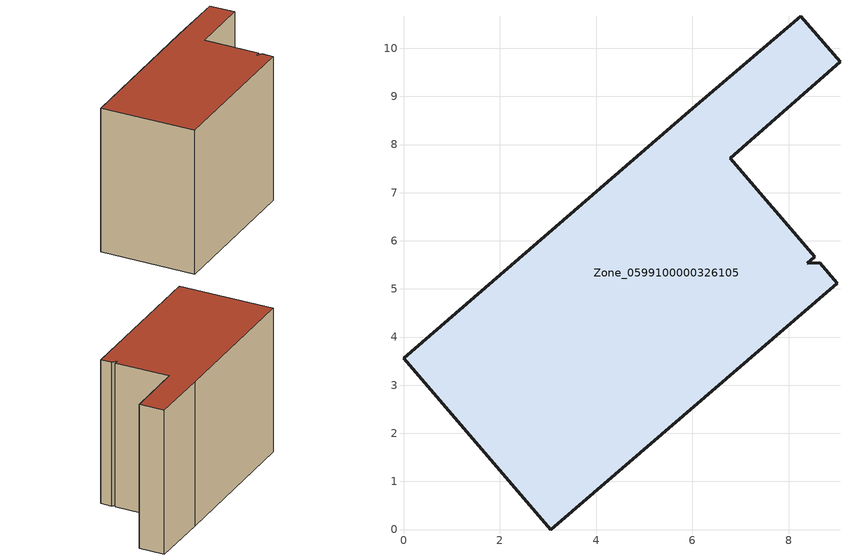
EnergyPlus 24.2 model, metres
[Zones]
Zone_0599100000326105
 floor ground (C_G): 8.39,5.53 8.65,5.54 9.01,5.12 3.06,0 0,3.56 5.94,8.69 8.25,10.66 9.07,9.72 6.79,7.72 8.54,5.67 z0
 wall outside (C_F): 0,3.56 3.06,0 9.01,5.12 8.65,5.54 8.39,5.53 8.54,5.67 6.79,7.72 9.07,9.72 8.25,10.66 5.94,8.69 0,3.56 z0:7.28
 roof outside (C_R): 8.39,5.53 8.54,5.67 6.79,7.72 9.07,9.72 8.25,10.66 5.94,8.69 0,3.56 3.06,0 9.01,5.12 8.65,5.54 z7.28
[BUILDING]
Pand.0599100000326105: North Axis=0; Terrain=City; Loads Convergence Tolerance Value=0.04; Temperature Convergence Tolerance Value=0.4; Solar Distribution=FullExterior; Maximum Number of Warmup Days=25; Minimum Number of Warmup Days=1
[Site:Location]
Rotterdam.The.Hague.AP_ZH_NLD Design_Conditions: Latitude=51.96; Longitude=4.45; Time Zone=1; Elevation=-4.5
[SITE:GROUNDTEMPERATURE:BUILDINGSURFACE]
18, 18, 18, 18, 18, 18, 18, 18, 18, 18, 18, 18
[MATERIAL] Thermal Absorptance=0.9; Solar Absorptance=0.7; Visible Absorptance=0.7
Name | Roughness | Thickness | Conductivity | Density | Specific Heat
G.TI.1946 | MediumSmooth | 0.15 | 1 | 540 | 1210
F.TI.1946 | Rough | 0.3 | 0.857143 | 1920 | 840
R.TI.1946 | MediumRough | 0.2 | 0.1 | 1500 | 1000
[CONSTRUCTION]
C_G: G.TI.1946
C_F: F.TI.1946
C_R: R.TI.1946
[ZONE]
Zone_0599100000326105: Type=1; Multiplier=1; Ceiling Height=Autocalculate; Volume=Autocalculate; Floor Area=autocalculate; Part of Total Floor Area=Yes
[ZONEINFILTRATION:DESIGNFLOWRATE]
Infil_Zone_0599100000326105: Zone or ZoneList or Space or SpaceList=Zone_0599100000326105; Schedule=AlwaysOn; Design Flow Rate Calculation Method=Flow/Area; Flow Rate per Floor Area=0.003; Constant Term Coefficient=1; Temperature Term Coefficient=0; Velocity Term Coefficient=0; Velocity Squared Term Coefficient=0
[HVACTEMPLATE:ZONE:IDEALLOADSAIRSYSTEM]
Zone_0599100000326105: Maximum Heating Supply Air Temperature=50; Minimum Cooling Supply Air Temperature=13; Maximum Heating Supply Air Humidity Ratio=0.0156; Minimum Cooling Supply Air Humidity Ratio=0.0077; Heating Limit=NoLimit; Cooling Limit=NoLimit; Dehumidification Control Type=ConstantSensibleHeatRatio; Cooling Sensible Heat Ratio=0.7; Dehumidification Setpoint=60; Humidification Control Type=None; Humidification Setpoint=30; Outdoor Air Method=None; Outdoor Air Flow Rate per Person=0.00944; Outdoor Air Flow Rate per Zone Floor Area=0; Outdoor Air Flow Rate per Zone=0; Demand Controlled Ventilation Type=None; Outdoor Air Economizer Type=NoEconomizer; Heat Recovery Type=None; Sensible Heat Recovery Effectiveness=0.7; Latent Heat Recovery Effectiveness=0.65
[ZONECONTROL:THERMOSTAT]
ThermostatControl_Zone_0599100000326105: Zone or ZoneList=Zone_0599100000326105; Control Type Schedule=DualSetpointControlType; Control 1=Thermostat_Zone_0599100000326105; Temperature Difference Between Cutout And Setpoint=0
[THERMOSTATSETPOINT:DUALSETPOINT]
Thermostat_Zone_0599100000326105: Heating Setpoint Temperature Schedule=HeatingSetpoint_Zone_0599100000326105; Cooling Setpoint Temperature Schedule=CoolingSetpoint_Zone_0599100000326105
[SCHEDULE:COMPACT]
HeatingSetpoint_Zone_0599100000326105: Through: 12/31, For: AllDays, Until: 24:00, 21
CoolingSetpoint_Zone_0599100000326105: Through: 12/31, For: AllDays, Until: 24:00, 24
DualSetpointControlType: Through: 12/31, For: AllDays, Until: 24:00, 4
AlwaysOn: Through: 12/31, For: AllDays, Until: 24:00, 1
